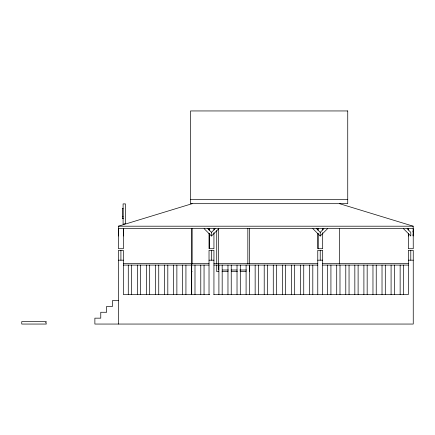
<?xml version="1.0" encoding="UTF-8"?>
<svg xmlns="http://www.w3.org/2000/svg" width="435" height="435" viewBox="0 0 435 435"><rect width="100%" height="100%" fill="white"/><g stroke="black" fill="none" stroke-linecap="round" stroke-linejoin="round"><path stroke-width="0.65" d="M118.456 232.344L118.537 231.708M118.537 235.389L118.456 236.026L118.407 226.2L192.156 203.683M408.334 236.026L408.666 234.797M218.849 228.658L211.481 236.026L211.481 232.344L215.167 228.658M327.599 228.658L320.225 236.026L320.225 232.344L323.912 228.658M190.519 199.382L347.739 199.382M122.795 208.463L123.094 208.463M122.795 216.456L123.094 216.456M122.795 218.278L123.094 218.278M122.795 218.419L123.094 218.419M118.407 226.2L413.201 226.2L413.25 248.722L408.334 248.722L408.334 233.339M118.456 260.184L123.371 260.184M209.023 260.184L213.938 260.184M317.767 260.184L322.683 260.184M408.334 260.184L413.25 260.184M123.371 263.458L209.023 263.458M213.938 263.458L317.767 263.458M322.683 263.458L408.334 263.458M123.371 265.094L209.023 265.094M213.938 265.094L317.767 265.094M322.683 265.094L408.334 265.094M222.377 270.01L228.408 270.01M231.088 270.01L237.118 270.01M239.799 270.01L246.498 270.01M191.335 271.647L192.156 271.647M218.723 271.647L216.722 271.647L216.722 264.931M222.067 271.647L228.087 271.647M231.425 271.647L237.445 271.647M240.115 271.647L246.134 271.647M209.762 294.577L123.371 294.577L123.371 250.359L118.456 250.359L118.456 324.053M213.83 294.577L408.334 294.577L408.334 250.359L413.25 250.359L413.25 324.053L94.873 324.053L94.873 318.159L100.768 318.159L100.768 312.265L106.662 312.265L106.662 306.37L112.562 306.37L112.562 300.471L118.456 300.471M339.55 203.683L413.201 226.2M407.111 228.658L410.792 232.344L410.792 236.026L403.424 228.658M316.539 228.658L320.225 232.344M312.857 228.658L320.225 236.026M207.794 228.658L211.481 232.344M204.107 228.658L211.481 236.026M412.918 231.115L413.25 232.344M412.918 234.797L413.25 236.026L413.25 228.658L118.456 228.658L118.456 248.722L123.371 248.722L123.371 228.658L123.371 236.026L123.284 235.389M123.284 231.708L123.371 232.344M410.792 250.359L410.792 260.184M408.334 228.658L408.334 229.995M403.424 265.094L403.424 294.577M400.146 265.094L400.146 294.577M394.36 265.094L394.36 294.577M391.087 265.094L391.087 294.577M385.301 265.094L385.301 294.577M382.022 265.094L382.022 294.577M376.237 265.094L376.237 294.577M372.964 265.094L372.964 294.577M367.173 265.094L367.173 294.577M363.899 265.094L363.899 294.577M358.114 265.094L358.114 294.577M354.835 265.094L354.835 294.577M349.049 265.094L349.049 294.577M345.776 265.094L345.776 294.577M339.991 265.094L339.991 294.577M339.55 228.777L339.55 264.05M336.712 265.094L336.712 294.577M330.926 265.094L330.926 294.577M327.653 265.094L327.653 294.577M322.683 228.658L322.683 229.995M322.683 232.671L322.683 248.722L317.767 248.722L317.767 233.339M322.683 294.577L322.683 250.359L317.767 250.359L317.767 294.577M320.225 250.359L320.225 260.184M318.181 228.658L318.181 229.995M318.181 233.339L318.181 248.722M317.767 228.658L317.767 229.995M312.803 265.094L312.803 294.577M309.524 265.094L309.524 294.577M303.739 265.094L303.739 294.577M300.465 265.094L300.465 294.577M294.68 265.094L294.68 294.577M291.401 265.094L291.401 294.577M285.616 265.094L285.616 294.577M282.342 265.094L282.342 294.577M276.551 265.094L276.551 294.577M273.278 265.094L273.278 294.577M267.492 265.094L267.492 294.577M264.214 265.094L264.214 294.577M258.428 265.094L258.428 294.577M255.155 265.094L255.155 294.577M249.478 228.647L249.478 263.583M249.478 264.931L249.478 271.647M249.364 265.094L249.364 294.577M247.836 228.283L247.836 263.953M246.09 265.094L246.09 294.577M240.305 265.094L240.305 294.577M237.026 265.094L237.026 294.577M231.241 265.094L231.241 294.577M227.967 265.094L227.967 294.577M222.182 265.094L222.182 294.577M218.903 265.094L218.903 294.577M218.359 228.283L218.359 270.01M216.722 230.664L216.722 263.583M213.938 228.658L213.938 229.995M213.938 232.671L213.938 248.722L209.023 248.722L209.023 233.339M213.938 294.577L213.938 250.359L209.023 250.359L209.023 294.577M211.481 250.359L211.481 260.184M209.431 228.658L209.431 229.995M209.431 233.339L209.431 248.722M209.023 228.658L209.023 229.995M204.053 265.094L204.053 294.577M200.78 265.094L200.78 294.577M194.994 265.094L194.994 294.577M192.156 228.647L192.156 264.05M191.715 265.094L191.715 294.577M191.335 228.283L191.335 294.577M185.93 265.094L185.93 294.577M182.656 265.094L182.656 294.577M176.871 265.094L176.871 294.577M173.592 265.094L173.592 294.577M167.807 265.094L167.807 294.577M164.533 265.094L164.533 294.577M158.742 265.094L158.742 294.577M155.469 265.094L155.469 294.577M149.683 265.094L149.683 294.577M146.405 265.094L146.405 294.577M140.619 265.094L140.619 294.577M137.346 265.094L137.346 294.577M131.56 265.094L131.56 294.577M128.281 265.094L128.281 294.577M122.795 208.256L122.795 218.626M120.914 250.359L120.914 260.184M45.865 322.378L46.317 324.053L21.75 324.053L21.75 321.601L46.317 321.601L45.865 322.378M125.443 223.552L123.094 224.27L123.094 203.901L125.443 203.901L125.443 223.552M347.739 110.947L190.519 110.947L190.519 203.683L347.739 203.683L347.739 110.947"/></g></svg>
